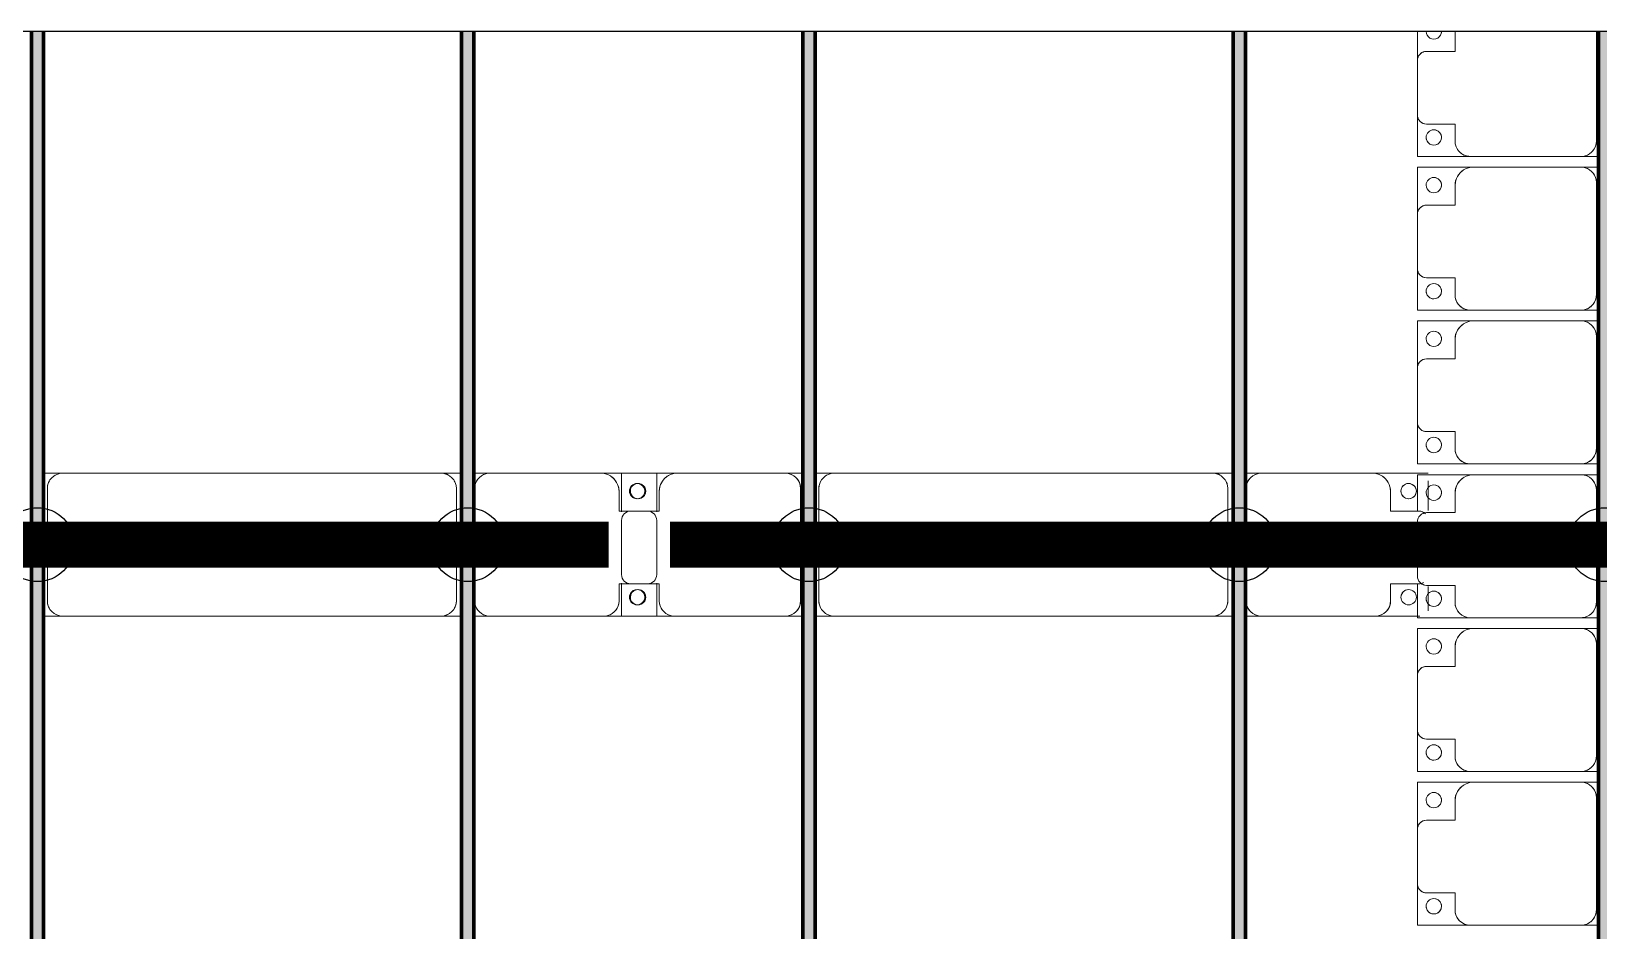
# Model space of a CAD drawing. Header units: millimetres. Extents: x -268744 to 115753, y -96240 to -10461.
# Drawn here: x -43895 to -38796, y -67571 to -64647 of the extents above; entities that cross this region are included whole.
import ezdxf

# ---------------------------------------------------------------- set-up
doc = ezdxf.new("R2010")
doc.units = ezdxf.units.MM
doc.layers.add('A-GENM', color=13, linetype='Continuous', lineweight=9)
doc.layers.add('S-BEAM', color=12, linetype='Continuous', lineweight=9)
doc.layers.add('GC-HOP 40x60 GIA CUONG', color=1, linetype='Continuous')

# ---------------------------------------------------------------- blocks, each defined once
blk = doc.blocks.new('Dầm C52 - Hộp 40x60-V24-KHUNG KẾT CẤU BÈ PIN 1')
at = {"layer": 'S-BEAM', "color": 4, "lineweight": 25}
blk.add_line((145811, -20), (-145811, -20), dxfattribs=at)
blk = doc.blocks.new('Dai phao do pin - DẢI PHAO ĐỠ PIN-V57-KHUNG KẾT CẤU BÈ PIN 1')
at = {"layer": 'A-GENM', "color": 7}
for p, q in [((64577.6, 241.6), (64639.7, 241.6)), ((64577.6, 241.6), (64639.7, 241.6)), ((65870.3, 241.6), (64639.7, 241.6)), ((65870.3, 241.6), (65937.6, 241.6)), ((65870.3, 241.6), (65937.6, 241.6)), ((65977.6, 241.6), (66029.7, 241.6)), ((65977.6, 241.6), (66029.7, 241.6)), ((66389.7, 241.6), (66029.7, 241.6)), ((66389.7, 241.6), (66572.2, 241.6)), ((66572.2, 241.6), (66389.7, 241.6)), ((66457.8, 241.6), (66640.3, 241.6)), ((66457.8, 116.2), (66457.8, 241.6)), ((66640.3, 241.6), (66457.8, 241.6)), ((66572.2, 241.6), (66572.2, 116.2)), ((66990.3, 241.6), (66640.3, 241.6)), ((66990.3, 241.6), (67047.6, 241.6)), ((66990.3, 241.6), (67047.6, 241.6)), ((67087.6, 241.6), (67149.7, 241.6)), ((67087.6, 241.6), (67149.7, 241.6)), ((68380.3, 241.6), (67149.7, 241.6)), ((68380.3, 241.6), (68447.6, 241.6)), ((68380.3, 241.6), (68447.6, 241.6)), ((68487.6, 241.6), (68539.7, 241.6)), ((68487.6, 241.6), (68539.7, 241.6)), ((68899.7, 241.6), (68539.7, 241.6)), ((68899.7, 241.6), (69082.2, 241.6)), ((69082.2, 241.6), (68899.7, 241.6)), ((69082.2, 216.5), (69082.2, 120.3)), ((69082.2, 120.3), (69082.2, 216.5)), ((64589.7, 191.6), (64589.7, -173.4)), ((65920.3, -173.4), (65920.3, 191.6)), ((65979.7, 191.6), (65979.7, -173.4)), ((66449.7, 118.2), (66449.7, 181.6)), ((66580.3, 181.6), (66580.3, 118.2)), ((67040.3, -173.4), (67040.3, 191.6)), ((67099.7, 191.6), (67099.7, -173.4)), ((68430.3, -173.4), (68430.3, 191.6)), ((68489.7, 191.6), (68489.7, -173.4)), ((68959.7, 118.2), (68959.7, 181.6)), ((66542.2, 118.2), (66449.7, 118.2)), ((66580.3, 118.2), (66487.8, 118.2)), ((69052.2, 118.2), (68959.7, 118.2)), ((66457.8, 88.2), (66457.8, -88.2)), ((66572.2, -88.2), (66572.2, 88.2)), ((66449.7, -173.4), (66449.7, -118.2)), ((66449.7, -118.2), (66542.2, -118.2)), ((66457.8, -223.4), (66457.8, -116.2)), ((66487.8, -118.2), (66580.3, -118.2)), ((66572.2, -116.2), (66572.2, -223.4)), ((66580.3, -118.2), (66580.3, -173.4)), ((68959.7, -173.4), (68959.7, -118.2)), ((68959.7, -118.2), (69052.2, -118.2)), ((69082.2, -126.6), (69082.2, -206.5)), ((69082.2, -206.5), (69082.2, -126.6)), ((64639.7, -223.4), (64577.6, -223.4)), ((64639.7, -223.4), (64577.6, -223.4)), ((64639.7, -223.4), (65870.3, -223.4)), ((65937.6, -223.4), (65870.3, -223.4)), ((65937.6, -223.4), (65870.3, -223.4)), ((66029.7, -223.4), (65977.6, -223.4)), ((66029.7, -223.4), (65977.6, -223.4)), ((66029.7, -223.4), (66399.7, -223.4)), ((66572.2, -223.4), (66399.7, -223.4)), ((66399.7, -223.4), (66572.2, -223.4)), ((66630.3, -223.4), (66457.8, -223.4)), ((66457.8, -223.4), (66630.3, -223.4)), ((66630.3, -223.4), (66990.3, -223.4)), ((67047.6, -223.4), (66990.3, -223.4)), ((67047.6, -223.4), (66990.3, -223.4)), ((67149.7, -223.4), (67087.6, -223.4)), ((67149.7, -223.4), (67087.6, -223.4)), ((67149.7, -223.4), (68380.3, -223.4)), ((68447.6, -223.4), (68380.3, -223.4)), ((68447.6, -223.4), (68380.3, -223.4)), ((68539.7, -223.4), (68487.6, -223.4)), ((68539.7, -223.4), (68487.6, -223.4)), ((68539.7, -223.4), (68909.7, -223.4)), ((69055, -223.4), (68909.7, -223.4)), ((68909.7, -223.4), (69055, -223.4))]:
    blk.add_line(p, q, dxfattribs=at)
for centre, radius, start, end in [((64639.7, 191.6), 50, 90, 180), ((64639.7, 191.6), 50, 150, 180), ((64639.7, 191.6), 50, 105, 135), ((65870.3, 191.6), 50, 0, 90), ((65870.3, 191.6), 50, 60, 90), ((65870.3, 191.6), 50, 15, 30), ((66029.7, 191.6), 50, 90, 180), ((66029.7, 191.6), 50, 105, 180), ((66389.7, 181.6), 60, 0, 90), ((66389.7, 181.6), 60, 0, 60), ((66508.6, 183.2), 25, 360, 180), ((66508.6, 183.2), 25, 360, 165), ((66511.4, 183.2), 25, 0, 180), ((66511.4, 183.2), 25, 90, 180), ((66511.4, 183.2), 25, 15, 75), ((66640.3, 181.6), 60, 90, 180), ((66640.3, 181.6), 60, 120, 180), ((66990.3, 191.6), 50, 0, 90), ((66990.3, 191.6), 50, 0, 75), ((67149.7, 191.6), 50, 90, 180), ((67149.7, 191.6), 50, 150, 180), ((67149.7, 191.6), 50, 105, 135), ((68380.3, 191.6), 50, 360, 90), ((68380.3, 191.6), 50, 60, 90), ((68380.3, 191.6), 50, 15, 30), ((68539.7, 191.6), 50, 90, 180), ((68539.7, 191.6), 50, 105, 180), ((68899.7, 181.6), 60, 360, 90), ((68899.7, 181.6), 60, 360, 60), ((69018.6, 183.2), 25, 0, 180), ((69018.6, 183.2), 25, 0, 165), ((66508.6, 183.2), 25, 180, 0), ((66511.4, 183.2), 25, 180, 0), ((66511.4, 183.2), 25, 180, 300), ((66508.6, 183.2), 25, 210, 360), ((66511.4, 183.2), 25, 330, 345), ((69018.6, 183.2), 25, 180, 0), ((69018.6, 183.2), 25, 180, 195), ((69018.6, 183.2), 25, 210, 0), ((66487.8, 88.2), 30, 90, 180), ((66542.2, 88.2), 30, 0, 90), ((69052.2, 88.2), 30, 45, 90), ((69052.2, 88.2), 30, 45, 74.1529), ((69052.2, 88.2), 30, 45, 74.1529), ((69052.2, 88.2), 30, 45, 74.1529), ((66487.8, -88.2), 30, 180, 270), ((66542.2, -88.2), 30, 270, 360), ((66508.6, -161.8), 25, 360, 180), ((66508.6, -161.8), 25, 105, 165), ((66511.4, -161.8), 25, 0, 180), ((66511.4, -161.8), 25, 105, 180), ((66508.6, -161.8), 25, 360, 75), ((66511.4, -161.8), 25, 15, 75), ((69018.6, -161.8), 25, 0, 180), ((69018.6, -161.8), 25, 105, 165), ((69018.6, -161.8), 25, 0, 90), ((69052.2, -88.2), 30, 270, 300), ((69052.2, -88.2), 30, 285, 300), ((69052.2, -88.2), 30, 285, 300), ((69052.2, -88.2), 30, 285, 300), ((64639.7, -173.4), 50, 180, 270), ((64639.7, -173.4), 50, 180, 210), ((65870.3, -173.4), 50, 270, 360), ((65870.3, -173.4), 50, 330, 360), ((66029.7, -173.4), 50, 180, 270), ((66029.7, -173.4), 50, 180, 255), ((66399.7, -173.4), 50, 270, 360), ((66399.7, -173.4), 50, 285, 0), ((66508.6, -161.8), 25, 180, 360), ((66508.6, -161.8), 25, 195, 360), ((66511.4, -161.8), 25, 180, 360), ((66511.4, -161.8), 25, 180, 270), ((66511.4, -161.8), 25, 285, 345), ((66630.3, -173.4), 50, 180, 270), ((66630.3, -173.4), 50, 180, 255), ((66990.3, -173.4), 50, 270, 0), ((66990.3, -173.4), 50, 285, 0), ((67149.7, -173.4), 50, 180, 270), ((67149.7, -173.4), 50, 180, 210), ((68380.3, -173.4), 50, 270, 0), ((68380.3, -173.4), 50, 330, 0), ((68539.7, -173.4), 50, 180, 270), ((68539.7, -173.4), 50, 180, 255), ((68909.7, -173.4), 50, 270, 360), ((68909.7, -173.4), 50, 285, 360), ((69018.6, -161.8), 25, 180, 0), ((69018.6, -161.8), 25, 180, 0), ((64639.7, -173.4), 50, 240, 270), ((65870.3, -173.4), 50, 285, 300), ((67149.7, -173.4), 50, 240, 270), ((68380.3, -173.4), 50, 285, 300)]:
    blk.add_arc(centre, radius, start, end, dxfattribs=at)
blk = doc.blocks.new('Dầm C52 - Dầm C52-V2-KHUNG KẾT CẤU BÈ PIN 1')
at = {"layer": 'S-BEAM', "lineweight": 140}
h = blk.add_hatch(color=1, dxfattribs=at)
h.paths.add_polyline_path([(-25480.9, 20), (-25480.9, -20), (-25440.9, -20), (-25440.9, 20)])
h.paths.add_polyline_path([(-25400.9, 20), (-25400.9, -20), (-19440.9, -20), (-19443, 20), (-24983.5, 20)])
h.paths.add_polyline_path([(-19400.9, 20), (-19400.9, -20), (-13440.9, -20), (-13440.9, 20), (-18519.6, 20)])
h.paths.add_polyline_path([(-13400.9, -20), (-7440.9, -20), (-7440.9, 20), (-13400.9, 20)])
h.paths.add_polyline_path([(-7400.9, 20), (-7400.9, -20), (-1440.9, -20), (-1440.9, 20), (-6515.3, 20)])
h.paths.add_polyline_path([(-1400.9, 20), (-1400.9, -20), (4559.1, -20), (4559.1, 20), (-974.9, 20)])
h.paths.add_polyline_path([(4599.1, -20), (10559.1, -20), (10559.1, 20), (4599.1, 20)])
h.paths.add_polyline_path([(10599.1, -20), (16559.1, -20), (16559.1, 20), (10599.1, 20)])
h.paths.add_polyline_path([(16599.1, 20), (16599.1, -20), (22559.1, -20), (22559.1, 20), (17493.2, 20)])
h.paths.add_polyline_path([(22599.1, 20), (22599.1, -20), (25259.1, -20), (25259.1, 20), (23033.7, 20)])
h.paths.add_polyline_path([(25299.1, -20), (25480.9, -20), (25480.9, 20), (25299.1, 20)])
at = {"layer": 'S-BEAM', "color": 1, "lineweight": 140}
for p, q in [((-25400.9, 20), (-19443, 20)), ((-19443, -20), (-25400.9, -20))]:
    blk.add_line(p, q, dxfattribs=at)
blk = doc.blocks.new('Dầm C52 - Dầm C52-102503-KHUNG KẾT CẤU BÈ PIN 1')
at = {"layer": 'S-BEAM', "lineweight": 140}
h = blk.add_hatch(color=1, dxfattribs=at)
h.paths.add_polyline_path([(-25480.9, 20), (-25480.9, -20), (-25440.9, -20), (-25440.9, 20)])
h.paths.add_polyline_path([(-25400.9, 20), (-25400.9, -20), (-19440.9, -20), (-19443, 20), (-24983.5, 20)])
h.paths.add_polyline_path([(-19400.9, 20), (-19400.9, -20), (-13440.9, -20), (-13440.9, 20), (-17596.2, 20)])
h.paths.add_polyline_path([(-13400.9, -20), (-7440.9, -20), (-7440.9, 20), (-13400.9, 20)])
h.paths.add_polyline_path([(-7400.9, -20), (-1440.9, -20), (-1440.9, 20), (-7400.9, 20)])
h.paths.add_polyline_path([(-1400.9, -20), (4559.1, -20), (4559.1, 20), (-1400.9, 20)])
h.paths.add_polyline_path([(4599.1, -20), (10559.1, -20), (10559.1, 20), (4599.1, 20)])
h.paths.add_polyline_path([(10599.1, 20), (10599.1, -20), (16559.1, -20), (16559.1, 20), (11952.8, 20)])
h.paths.add_polyline_path([(16599.1, -20), (22559.1, -20), (22559.1, 20), (16599.1, 20)])
h.paths.add_polyline_path([(22599.1, -20), (25259.1, -20), (25259.1, 20), (22599.1, 20)])
h.paths.add_polyline_path([(25299.1, -20), (25441.8, -20), (25441.8, 20), (25299.1, 20)])
at = {"layer": 'S-BEAM', "color": 1, "lineweight": 140}
for p, q in [((-25400.9, 20), (-19443, 20)), ((-19443, -20), (-25400.9, -20))]:
    blk.add_line(p, q, dxfattribs=at)
blk = doc.blocks.new('Dầm C52 - Dầm C52-V20-KHUNG KẾT CẤU BÈ PIN 1')
at = {"layer": 'S-BEAM', "lineweight": 140}
h = blk.add_hatch(color=1, dxfattribs=at)
h.paths.add_polyline_path([(-25480.9, 20), (-25480.9, -20), (-25440.9, -20), (-25440.9, 20)])
h.paths.add_polyline_path([(-25400.9, 1.6), (-25400.9, -20), (-19440.9, -20), (-19443, 20), (-25400.9, 20)])
h.paths.add_polyline_path([(-19400.9, -20), (-13440.9, -20), (-13440.9, 20), (-19400.9, 20), (-19400.9, 1.6)])
h.paths.add_polyline_path([(-13400.9, 1.6), (-13400.9, -20), (-7440.9, -20), (-7440.9, 20), (-13400.9, 20)])
h.paths.add_polyline_path([(-7400.9, 20), (-7400.9, -20), (-1440.9, -20), (-1440.9, 20), (-6515.3, 20)])
h.paths.add_polyline_path([(-1400.9, 1.6), (-1400.9, -20), (4559.1, -20), (4559.1, 20), (-1400.9, 20)])
h.paths.add_polyline_path([(4599.1, 1.6), (4599.1, -20), (10559.1, -20), (10559.1, 20), (4599.1, 20)])
h.paths.add_polyline_path([(10599.1, 20), (10599.1, -20), (16559.1, -20), (16559.1, 20), (11029.4, 20)])
h.paths.add_polyline_path([(16599.1, 20), (16599.1, -20), (22559.1, -20), (22559.1, 20), (17493.2, 20)])
h.paths.add_polyline_path([(22599.1, 1.6), (22599.1, -20), (25259.1, -20), (25259.1, 20), (22599.1, 20)])
h.paths.add_polyline_path([(25299.1, -20), (25441.8, -20), (25441.8, 20), (25299.1, 20), (25299.1, 1.6)])
at = {"layer": 'S-BEAM', "color": 1, "lineweight": 140}
for p, q in [((-25400.9, 20), (-19443, 20)), ((-19443, -20), (-25400.9, -20))]:
    blk.add_line(p, q, dxfattribs=at)
blk = doc.blocks.new('Dải phao đi lại kèm đỡ invester - DẢI PHAO ĐI LẠI-V80-KHUNG KẾT CẤU BÈ PIN 1')
at = {"layer": 'A-GENM', "color": 7}
for p, q in [((44673.4, -729.7), (44318.9, -729.7)), ((44723.4, -722.4), (44723.4, -779.7)), ((44723.4, -722.4), (44723.4, -779.7)), ((44758.4, -779.7), (44758.4, -722.4)), ((44758.4, -779.7), (44758.4, -722.4)), ((45173.4, -729.7), (44808.4, -729.7)), ((45223.4, -722.4), (45223.4, -779.7)), ((45223.4, -722.4), (45223.4, -779.7)), ((45258.4, -779.7), (45258.4, -722.4)), ((45258.4, -779.7), (45258.4, -722.4)), ((45673.4, -729.7), (45308.4, -729.7)), ((45723.4, -722.4), (45723.4, -779.7)), ((45723.4, -722.4), (45723.4, -779.7)), ((45758.4, -779.7), (45758.4, -722.4)), ((45758.4, -779.7), (45758.4, -722.4)), ((46173.4, -729.7), (45808.4, -729.7)), ((46223.4, -722.4), (46223.4, -779.7)), ((46223.4, -722.4), (46223.4, -779.7)), ((46258.4, -779.7), (46258.4, -722.4)), ((46258.4, -779.7), (46258.4, -722.4)), ((46673.4, -729.7), (46308.4, -729.7)), ((46723.4, -722.4), (46723.4, -779.7)), ((46723.4, -722.4), (46723.4, -779.7)), ((46758.4, -779.7), (46758.4, -722.4)), ((46758.4, -779.7), (46758.4, -722.4)), ((47173.4, -729.7), (46808.4, -729.7)), ((47223.4, -722.4), (47223.4, -779.7)), ((47223.4, -722.4), (47223.4, -779.7)), ((44723.4, -1139.7), (44723.4, -779.7)), ((44758.4, -779.7), (44758.4, -1129.7)), ((45223.4, -1139.7), (45223.4, -779.7)), ((45258.4, -779.7), (45258.4, -1129.7)), ((45723.4, -1139.7), (45723.4, -779.7)), ((45758.4, -779.7), (45758.4, -1129.7)), ((46223.4, -1139.7), (46223.4, -779.7)), ((46258.4, -779.7), (46258.4, -1129.7)), ((46723.4, -1139.7), (46723.4, -779.7)), ((46758.4, -779.7), (46758.4, -1129.7)), ((47223.4, -1139.7), (47223.4, -779.7)), ((44723.4, -1139.7), (44723.4, -1312.2)), ((44723.4, -1312.2), (44723.4, -1139.7)), ((44758.4, -1312.2), (44758.4, -1129.7)), ((44758.4, -1129.7), (44758.4, -1312.2)), ((45223.4, -1139.7), (45223.4, -1312.2)), ((45223.4, -1312.2), (45223.4, -1139.7)), ((45258.4, -1312.2), (45258.4, -1129.7)), ((45258.4, -1129.7), (45258.4, -1312.2)), ((45723.4, -1139.7), (45723.4, -1312.2)), ((45723.4, -1312.2), (45723.4, -1139.7)), ((45758.4, -1312.2), (45758.4, -1129.7)), ((45758.4, -1129.7), (45758.4, -1312.2)), ((46223.4, -1139.7), (46223.4, -1312.2)), ((46223.4, -1312.2), (46223.4, -1139.7)), ((46258.4, -1312.2), (46258.4, -1129.7)), ((46258.4, -1129.7), (46258.4, -1312.2)), ((46723.4, -1139.7), (46723.4, -1312.2)), ((46723.4, -1312.2), (46723.4, -1139.7)), ((46758.4, -1312.2), (46758.4, -1129.7)), ((46758.4, -1129.7), (46758.4, -1312.2)), ((47223.4, -1139.7), (47223.4, -1312.2)), ((47223.4, -1312.2), (47223.4, -1139.7)), ((44318.4, -1189.7), (44381.8, -1189.7)), ((44381.8, -1189.7), (44381.8, -1282.2)), ((44618.2, -1282.2), (44618.2, -1189.7)), ((44618.2, -1189.7), (44673.4, -1189.7)), ((44818.4, -1189.7), (44881.8, -1189.7)), ((44881.8, -1189.7), (44881.8, -1282.2)), ((45118.2, -1282.2), (45118.2, -1189.7)), ((45118.2, -1189.7), (45173.4, -1189.7)), ((45318.4, -1189.7), (45381.8, -1189.7)), ((45381.8, -1189.7), (45381.8, -1282.2)), ((45618.2, -1282.2), (45618.2, -1189.7)), ((45618.2, -1189.7), (45673.4, -1189.7)), ((45818.4, -1189.7), (45881.8, -1189.7)), ((45881.8, -1189.7), (45881.8, -1282.2)), ((46118.2, -1282.2), (46118.2, -1189.7)), ((46118.2, -1189.7), (46173.4, -1189.7)), ((46318.4, -1189.7), (46381.8, -1189.7)), ((46381.8, -1189.7), (46381.8, -1282.2)), ((46618.2, -1282.2), (46618.2, -1189.7)), ((46618.2, -1189.7), (46673.4, -1189.7)), ((46818.4, -1189.7), (46881.8, -1189.7)), ((46881.8, -1189.7), (46881.8, -1282.2)), ((47118.2, -1282.2), (47118.2, -1189.7)), ((47118.2, -1189.7), (47173.4, -1189.7)), ((44411.8, -1312.2), (44318.9, -1312.2)), ((44318.9, -1312.2), (44411.8, -1312.2)), ((44411.8, -1312.2), (44588.2, -1312.2)), ((44723.4, -1312.2), (44588.2, -1312.2)), ((44588.2, -1312.2), (44723.4, -1312.2)), ((44911.8, -1312.2), (44758.4, -1312.2)), ((44758.4, -1312.2), (44911.8, -1312.2)), ((44911.8, -1312.2), (45088.2, -1312.2)), ((45223.4, -1312.2), (45088.2, -1312.2)), ((45088.2, -1312.2), (45223.4, -1312.2)), ((45411.8, -1312.2), (45258.4, -1312.2)), ((45258.4, -1312.2), (45411.8, -1312.2)), ((45411.8, -1312.2), (45588.2, -1312.2)), ((45723.4, -1312.2), (45588.2, -1312.2)), ((45588.2, -1312.2), (45723.4, -1312.2)), ((45876.8, -1312.2), (45758.4, -1312.2)), ((45758.4, -1312.2), (45876.8, -1312.2)), ((45911.8, -1312.2), (46088.2, -1312.2)), ((46223.4, -1312.2), (46113.2, -1312.2)), ((46113.2, -1312.2), (46223.4, -1312.2)), ((46411.8, -1312.2), (46258.4, -1312.2)), ((46258.4, -1312.2), (46411.8, -1312.2)), ((46411.8, -1312.2), (46588.2, -1312.2)), ((46723.4, -1312.2), (46588.2, -1312.2)), ((46588.2, -1312.2), (46723.4, -1312.2)), ((46911.8, -1312.2), (46758.4, -1312.2)), ((46758.4, -1312.2), (46911.8, -1312.2)), ((46911.8, -1312.2), (47088.2, -1312.2)), ((47223.4, -1312.2), (47089.1, -1312.2)), ((47089.1, -1312.2), (47223.4, -1312.2))]:
    blk.add_line(p, q, dxfattribs=at)
for centre, radius, start, end in [((44673.4, -779.7), 50, 0, 90), ((44673.4, -779.7), 50, 15, 90), ((44808.4, -779.7), 50, 90, 180), ((44808.4, -779.7), 50, 90, 165), ((45173.4, -779.7), 50, 360, 90), ((45173.4, -779.7), 50, 15, 90), ((45308.4, -779.7), 50, 90, 180), ((45308.4, -779.7), 50, 90, 165), ((45673.4, -779.7), 50, 360, 90), ((45673.4, -779.7), 50, 15, 90), ((45808.4, -779.7), 50, 90, 180), ((45808.4, -779.7), 50, 90, 165), ((46173.4, -779.7), 50, 360, 90), ((46173.4, -779.7), 50, 15, 90), ((46308.4, -779.7), 50, 90, 180), ((46308.4, -779.7), 50, 90, 165), ((46673.4, -779.7), 50, 360, 90), ((46673.4, -779.7), 50, 15, 90), ((46808.4, -779.7), 50, 90, 180), ((46808.4, -779.7), 50, 90, 165), ((47173.4, -779.7), 50, 360, 90), ((47173.4, -779.7), 50, 15, 90), ((44673.4, -1139.7), 50, 270, 0), ((44673.4, -1139.7), 50, 270, 345), ((44818.4, -1129.7), 60, 180, 270), ((44818.4, -1129.7), 60, 210, 270), ((45173.4, -1139.7), 50, 270, 0), ((45173.4, -1139.7), 50, 270, 345), ((45318.4, -1129.7), 60, 180, 270), ((45318.4, -1129.7), 60, 210, 270), ((45673.4, -1139.7), 50, 270, 0), ((45673.4, -1139.7), 50, 270, 345), ((45818.4, -1129.7), 60, 180, 270), ((45818.4, -1129.7), 60, 210, 270), ((46173.4, -1139.7), 50, 270, 360), ((46173.4, -1139.7), 50, 270, 345), ((46318.4, -1129.7), 60, 180, 270), ((46318.4, -1129.7), 60, 210, 270), ((46673.4, -1139.7), 50, 270, 360), ((46673.4, -1139.7), 50, 270, 345), ((46818.4, -1129.7), 60, 180, 270), ((46818.4, -1129.7), 60, 210, 270), ((47173.4, -1139.7), 50, 270, 360), ((47173.4, -1139.7), 50, 270, 345), ((44316.8, -1258.6), 25, 270, 90), ((44316.8, -1258.6), 25, 60, 90), ((44316.8, -1258.6), 25, 270, 30), ((44661.8, -1258.6), 25, 90, 270), ((44661.8, -1258.6), 25, 180, 270), ((44661.8, -1258.6), 25, 90, 165), ((44661.8, -1258.6), 25, 270, 90), ((44661.8, -1258.6), 25, 15, 90), ((44661.8, -1258.6), 25, 270, 360), ((44816.8, -1258.6), 25, 90, 270), ((44816.8, -1258.6), 25, 180, 270), ((44816.8, -1258.6), 25, 90, 165), ((44816.8, -1258.6), 25, 270, 90), ((44816.8, -1258.6), 25, 60, 90), ((44816.8, -1258.6), 25, 270, 30), ((45161.8, -1258.6), 25, 90, 270), ((45161.8, -1258.6), 25, 180, 270), ((45161.8, -1258.6), 25, 90, 165), ((45161.8, -1258.6), 25, 270, 90), ((45161.8, -1258.6), 25, 15, 90), ((45161.8, -1258.6), 25, 270, 0), ((45316.8, -1258.6), 25, 90, 270), ((45316.8, -1258.6), 25, 180, 270), ((45316.8, -1258.6), 25, 90, 165), ((45316.8, -1258.6), 25, 270, 90), ((45316.8, -1258.6), 25, 60, 90), ((45316.8, -1258.6), 25, 270, 30), ((45661.8, -1258.6), 25, 90, 270), ((45661.8, -1258.6), 25, 180, 270), ((45661.8, -1258.6), 25, 90, 165), ((45661.8, -1258.6), 25, 270, 90), ((45661.8, -1258.6), 25, 15, 90), ((45661.8, -1258.6), 25, 270, 360), ((45816.8, -1258.6), 25, 90, 270), ((45816.8, -1258.6), 25, 180, 270), ((45816.8, -1258.6), 25, 90, 165), ((45816.8, -1258.6), 25, 270, 90), ((45816.8, -1258.6), 25, 60, 90), ((45816.8, -1258.6), 25, 270, 30), ((46161.8, -1258.6), 25, 90, 270), ((46161.8, -1258.6), 25, 180, 270), ((46161.8, -1258.6), 25, 90, 165), ((46161.8, -1258.6), 25, 270, 90), ((46161.8, -1258.6), 25, 15, 90), ((46161.8, -1258.6), 25, 270, 0), ((46316.8, -1258.6), 25, 90, 270), ((46316.8, -1258.6), 25, 180, 270), ((46316.8, -1258.6), 25, 90, 165), ((46316.8, -1258.6), 25, 270, 90), ((46316.8, -1258.6), 25, 60, 90), ((46316.8, -1258.6), 25, 270, 30), ((46661.8, -1258.6), 25, 90, 270), ((46661.8, -1258.6), 25, 180, 270), ((46661.8, -1258.6), 25, 90, 165), ((46661.8, -1258.6), 25, 270, 90), ((46661.8, -1258.6), 25, 15, 90), ((46661.8, -1258.6), 25, 270, 0), ((46816.8, -1258.6), 25, 90, 270), ((46816.8, -1258.6), 25, 180, 270), ((46816.8, -1258.6), 25, 90, 165), ((46816.8, -1258.6), 25, 270, 90), ((46816.8, -1258.6), 25, 60, 90), ((46816.8, -1258.6), 25, 270, 30), ((47161.8, -1258.6), 25, 90, 270), ((47161.8, -1258.6), 25, 180, 270), ((47161.8, -1258.6), 25, 90, 165), ((47161.8, -1258.6), 25, 270, 90), ((47161.8, -1258.6), 25, 15, 90), ((47161.8, -1258.6), 25, 270, 0), ((44411.8, -1282.2), 30, 180, 270), ((44411.8, -1282.2), 30, 195, 225), ((44411.8, -1282.2), 30, 195, 255), ((44411.8, -1282.2), 30, 195, 225), ((44588.2, -1282.2), 30, 270, 0), ((44588.2, -1282.2), 30, 285, 345), ((44588.2, -1282.2), 30, 285, 300), ((44588.2, -1282.2), 30, 285, 300), ((44588.2, -1282.2), 30, 326.069, 345), ((44588.2, -1282.2), 30, 326.069, 345), ((44911.8, -1282.2), 30, 180, 270), ((44911.8, -1282.2), 30, 195, 225), ((44911.8, -1282.2), 30, 195, 255), ((44911.8, -1282.2), 30, 195, 225), ((45088.2, -1282.2), 30, 270, 0), ((45088.2, -1282.2), 30, 285, 345), ((45088.2, -1282.2), 30, 285, 300), ((45088.2, -1282.2), 30, 285, 300), ((45088.2, -1282.2), 30, 326.069, 345), ((45088.2, -1282.2), 30, 326.069, 345), ((45411.8, -1282.2), 30, 180, 270), ((45411.8, -1282.2), 30, 195, 225), ((45411.8, -1282.2), 30, 195, 255), ((45411.8, -1282.2), 30, 195, 225), ((45588.2, -1282.2), 30, 270, 360), ((45588.2, -1282.2), 30, 285, 345), ((45588.2, -1282.2), 30, 285, 300), ((45588.2, -1282.2), 30, 285, 300), ((45588.2, -1282.2), 30, 326.069, 345), ((45588.2, -1282.2), 30, 326.069, 345), ((45911.8, -1282.2), 30, 180, 270), ((45911.8, -1282.2), 30, 195, 210), ((45911.8, -1282.2), 30, 195, 210), ((45911.8, -1282.2), 30, 195, 210), ((46088.2, -1282.2), 30, 270, 0), ((46088.2, -1282.2), 30, 315, 345), ((46088.2, -1282.2), 30, 326.069, 345), ((46088.2, -1282.2), 30, 326.069, 330), ((46411.8, -1282.2), 30, 180, 270), ((46411.8, -1282.2), 30, 195, 225), ((46411.8, -1282.2), 30, 195, 255), ((46411.8, -1282.2), 30, 195, 225), ((46588.2, -1282.2), 30, 270, 0), ((46588.2, -1282.2), 30, 285, 345), ((46588.2, -1282.2), 30, 285, 300), ((46588.2, -1282.2), 30, 285, 300), ((46588.2, -1282.2), 30, 326.069, 345), ((46588.2, -1282.2), 30, 326.069, 345), ((46911.8, -1282.2), 30, 180, 270), ((46911.8, -1282.2), 30, 195, 225), ((46911.8, -1282.2), 30, 195, 255), ((46911.8, -1282.2), 30, 195, 225), ((47088.2, -1282.2), 30, 270, 0), ((47088.2, -1282.2), 30, 271.7461, 345), ((47088.2, -1282.2), 30, 271.7461, 300), ((47088.2, -1282.2), 30, 271.7461, 300), ((47088.2, -1282.2), 30, 326.069, 345), ((47088.2, -1282.2), 30, 326.069, 345)]:
    blk.add_arc(centre, radius, start, end, dxfattribs=at)
blk = doc.blocks.new('Dầm C52 - Dầm C52-V81-KHUNG KẾT CẤU BÈ PIN 1')
at = {"layer": 'S-BEAM', "lineweight": 140}
h = blk.add_hatch(color=1, dxfattribs=at)
h.paths.add_polyline_path([(-25480.9, 20), (-25480.9, -20), (-25440.9, -20), (-25445.2, 20)])
h.paths.add_polyline_path([(-25400.9, -20), (-19440.9, -20), (-19443, 20), (-25400.9, 20), (-25400.9, -7.9)])
h.paths.add_polyline_path([(-19400.9, -20), (-13440.9, -20), (-13440.9, 20), (-19400.9, 20), (-19400.9, -7.9)])
h.paths.add_polyline_path([(-13400.9, -7.9), (-13400.9, -20), (-7440.9, -20), (-7440.9, 20), (-13400.9, 20)])
h.paths.add_polyline_path([(-7400.9, -20), (-1440.9, -20), (-1440.9, 20), (-7400.9, 20), (-7400.9, -7.9)])
h.paths.add_polyline_path([(-1400.9, -7.9), (-1400.9, -20), (4559.1, -20), (4559.1, 20), (-1400.9, 20)])
h.paths.add_polyline_path([(4599.1, -20), (10559.1, -20), (10559.1, 20), (4599.1, 20), (4599.1, -7.9)])
h.paths.add_polyline_path([(10599.1, 20), (10599.1, -20), (16559.1, -20), (16559.1, 20), (11029.4, 20)])
h.paths.add_polyline_path([(16599.1, -20), (22559.1, -20), (22559.1, 20), (16599.1, 20), (16599.1, -7.9)])
h.paths.add_polyline_path([(22599.1, -7.9), (22599.1, -20), (25259.1, -20), (25259.1, 20), (22599.1, 20)])
h.paths.add_polyline_path([(25299.1, -20), (25480.9, -20), (25480.9, 20), (25299.1, 20), (25299.1, -7.9)])
at = {"layer": 'S-BEAM', "color": 1, "lineweight": 140}
blk.add_line((-25400.9, 20), (-19443, 20), dxfattribs=at)
blk = doc.blocks.new('be pin 1_rvt-1-KHUNG KẾT CẤU BÈ PIN 1')
at = {"layer": 'A-GENM', "lineweight": 9, "rotation": 270.0000000003262}
blk.add_blockref('Dải phao đi lại kèm đỡ invester - DẢI PHAO ĐI LẠI-V80-KHUNG KẾT CẤU BÈ PIN 1', (-38074, -20329.7), dxfattribs=at)
at = {"layer": 'A-GENM', "lineweight": 9}
blk.add_blockref('Dai phao do pin - DẢI PHAO ĐỠ PIN-V57-KHUNG KẾT CẤU BÈ PIN 1', (-108433.1, -66324.7), dxfattribs=at)
at = {"layer": 'S-BEAM', "lineweight": 9, "rotation": 90.00000000032618}
for name, p in [('Dầm C52 - Dầm C52-V2-KHUNG KẾT CẤU BÈ PIN 1', (-43875.5, -45205.6)), ('Dầm C52 - Dầm C52-V2-KHUNG KẾT CẤU BÈ PIN 1', (-41365.5, -45205.6)), ('Dầm C52 - Dầm C52-V81-KHUNG KẾT CẤU BÈ PIN 1', (-38776.4, -45205.6)), ('Dầm C52 - Dầm C52-102503-KHUNG KẾT CẤU BÈ PIN 1', (-42475.5, -45205.6)), ('Dầm C52 - Dầm C52-V20-KHUNG KẾT CẤU BÈ PIN 1', (-39965.5, -45205.6))]:
    blk.add_blockref(name, p, dxfattribs=at)
at = {"layer": 'S-BEAM', "lineweight": 9}
blk.add_blockref('Dầm C52 - Hộp 40x60-V24-KHUNG KẾT CẤU BÈ PIN 1', (-110896.7, -64626.5), dxfattribs=at)

msp = doc.modelspace()

# ---------------------------------------------------------------- linework, layer by layer
at = {"layer": 'GC-HOP 40x60 GIA CUONG', "const_width": 150}
for points in [[(-56815.7, -66315.6), (-42017.4, -66315.6)], [(-41817.4, -66315.6), (-27266.2, -66315.6)]]:
    msp.add_lwpolyline(points, dxfattribs=at)
at = {"layer": 'GC-HOP 40x60 GIA CUONG'}
for centre in [(-43875.5, -66315.6), (-42475.5, -66315.6), (-41365.5, -66315.6), (-39965.5, -66315.6), (-38776.4, -66315.6)]:
    msp.add_circle(centre, 120, dxfattribs=at)

# ---------------------------------------------------------------- block references
at = {"lineweight": 5}
msp.add_blockref('be pin 1_rvt-1-KHUNG KẾT CẤU BÈ PIN 1', (0, 0), dxfattribs=at)

doc.saveas('drawing.dxf')
